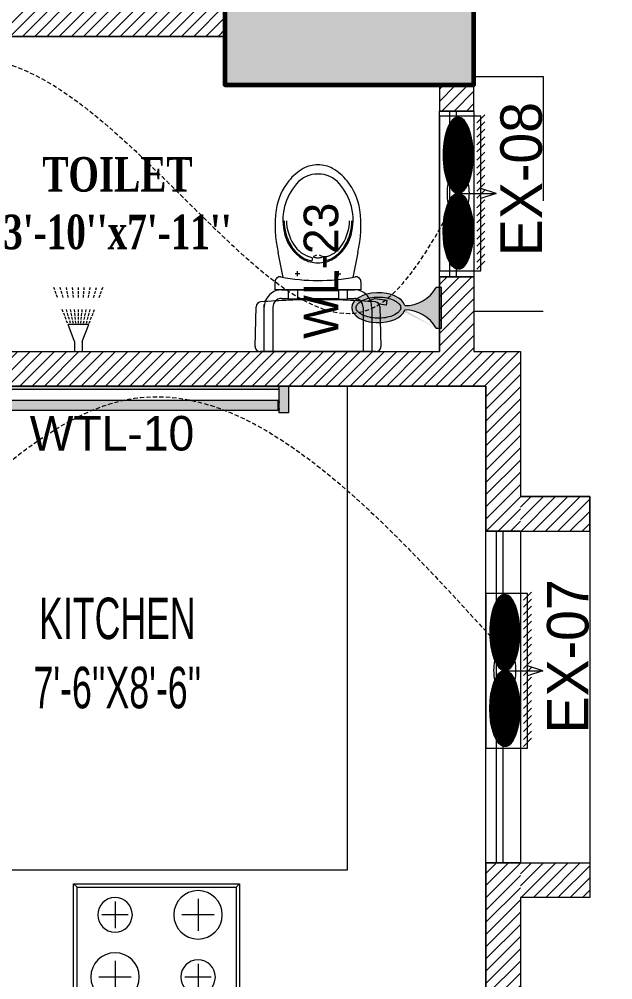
# Model space of a CAD drawing. Header units: inches. Extents: x 109699 to 44449955, y -10987 to 15824140.
# Drawn here: x 198020.9 to 198106.7, y -4023.9 to -3884.9 of the extents above; entities that cross this region are included whole.
import ezdxf

# ---------------------------------------------------------------- set-up
doc = ezdxf.new("R2010")
doc.units = ezdxf.units.IN
doc.header["$LTSCALE"] = 5
doc.header["$MEASUREMENT"] = 0
doc.linetypes.add('ACAD_ISO03W100', pattern=[30, 12, -18])
doc.linetypes.add('DASHED2', pattern=[0.375, 0.25, -0.125])
doc.layers.get('0').update_dxf_attribs({"color": 123})
for name, color, linetype, lineweight in [('@NORMAL', 7, 'Continuous', 5), ('cloumn', 253, 'Continuous', 60), ('dotted', 8, 'ACAD_ISO03W100', 5), ('E-Con-Point', 5, 'DASHED2', 13), ('E-EX-Exhaust-Fan', 190, 'Continuous', 13), ('E-WL-Wall-Light', 232, 'Continuous', 15), ('E-WTL-Wall-Tube-Light', 6, 'Continuous', 15), ('fixture', 255, 'Continuous', 0), ('glass', 140, 'Continuous', 18), ('ha', 252, 'Continuous', 5), ('WALL-1', 8, 'Continuous', 9)]:
    doc.layers.add(name, color=color, linetype=linetype, lineweight=lineweight)
doc.layers.add('FURNITUR', color=7, linetype='Continuous', lineweight=5, true_color=0xe8e8e8)
doc.layers.add('illustr-FURNITURE', color=34, linetype='Continuous')
doc.layers.add('T', color=8, linetype='Continuous')
doc.styles.get("Standard").update_dxf_attribs({"font": 'times.ttf'})
doc.styles.add('style2', font='ARIALN.TTF', dxfattribs={"width": 0.75, "height": 3})

# ---------------------------------------------------------------- blocks, each defined once
blk = doc.blocks.new('coloumn-01')
at = {"layer": 'ha'}
h = blk.add_hatch(dxfattribs=at)
h.set_pattern_fill('AR-CONC', color=256, scale=0.5)
h.set_pattern_definition([(49.99999999999999, (0, 0), (3.586300913003767, -0.3137606749129755), [0.375, -4.125]), (355, (0, 0), (-0.693756668065, 3.760960668500059), [0.3, -3.3]), (100.45144446, (0.298858405, -0.02614672), (2.89254423363556, 3.447199954843147), [0.3187009599999999, -3.505710559999999]), (46.18420000000001, (0, 1), (5.336206653357862, -0.8275964039653827), [0.5625, -6.1875]), (96.63563549, (0.444683725, 0.931033465), (4.673309728371142, 4.870593003872752), [0.47805171, -5.258568799999999]), (351.1841639899999, (0, 1), (4.673309725273866, 4.870593001349951), [0.45, -4.950000005]), (21, (0.5, 0.75), (2.984535260592308, -2.013094453326694), [0.375, -4.125]), (326.0000000000001, (0.5, 0.75), (1.216576659607909, 3.625750225234265), [0.3, -3.3]), (71.45144474, (0.74871127, 0.58224213), (4.201111883649856, 1.612655764031769), [0.31870095, -3.50571056]), (37.50000000000001, (0, 0), (0.06079927658645334, 1.664469269156557), [0, -3.26, 0, -3.35, 0, -3.3125]), (7.499999999999999, (0, 0), (1.315347687210743, 1.972058559411801), [0, -1.91, 0, -3.185, 0, -1.2625]), (327.5, (-1.115, 0), (2.669112180862045, -0.1127743586718988), [0, -1.25, 0, -3.9, 0, -5.175]), (317.5, (-1.615, 0), (2.915930846711931, 0.5005249116615886), [0, -1.625, 0, -2.59, 0, -3.675])])
h.paths.add_polyline_path([(32128.44739975178, -2546319.049243456), (32092.44739975178, -2546319.049243456), (32092.44739975178, -2546331.049243456), (32128.44739975178, -2546331.049243456)])
h.paths.add_polyline_path([(32128.44739975189, -2546617.132962178), (32098.44739975189, -2546617.132962178), (32098.44739975189, -2546629.132962178), (32128.44739975189, -2546629.132962178)])
h.paths.add_polyline_path([(31978.51966727065, -2546605.132962178), (31966.51966727065, -2546605.132962178), (31966.51966727065, -2546635.132962178), (31978.51966727065, -2546635.132962178)])
h.paths.add_polyline_path([(31821.20333333506, -2546605.132962178), (31809.20333333506, -2546605.132962178), (31809.20333333506, -2546635.132962178), (31821.20333333506, -2546635.132962178)])
h.paths.add_polyline_path([(31689.20328743063, -2546611.133238418), (31677.20328743063, -2546611.133238418), (31677.20328743063, -2546635.133238418), (31689.20328743063, -2546635.133238418)])
h.paths.add_polyline_path([(31417.20347832461, -2546611.132962178), (31405.20347832461, -2546611.132962178), (31405.20347832461, -2546635.132962178), (31417.20347832461, -2546635.132962178)])
h.paths.add_polyline_path([(31435.20347912709, -2546415.348983645), (31405.20347912709, -2546415.348983645), (31405.20347912709, -2546427.348983645), (31435.20347912709, -2546427.348983645)])
h.paths.add_polyline_path([(31633.74647668525, -2546415.348983645), (31603.74647668525, -2546415.348983645), (31603.74647668525, -2546427.348983645), (31633.74647668525, -2546427.348983645)])
h.paths.add_polyline_path([(31821.20245073218, -2546319.049243455), (31809.20245073218, -2546319.049243455), (31809.20245073218, -2546349.049243455), (31821.20245073218, -2546349.049243455)])
h.paths.add_polyline_path([(31996.51966727068, -2546319.049243455), (31966.51966727068, -2546319.049243455), (31966.51966727068, -2546331.049243455), (31996.51966727068, -2546331.049243455)])
h.paths.add_polyline_path([(31581.74648750067, -2546291.049243452), (31541.74648750067, -2546291.049243452), (31541.74648750067, -2546301.049243452), (31581.74648750067, -2546301.049243452)])
h.paths.add_polyline_path([(31485.74647668505, -2546261.049243452), (31475.74647668505, -2546261.049243452), (31475.74647668505, -2546301.049243452), (31485.74647668505, -2546301.049243452)])
h.paths.add_polyline_path([(31581.74648750064, -2546206.049278549), (31521.74648750064, -2546206.049278549), (31521.74648750064, -2546216.049243455), (31581.74648750064, -2546216.049243455)])
h.paths.add_polyline_path([(31435.20347595899, -2546206.049243455), (31405.20347595899, -2546206.049243455), (31405.20347595899, -2546218.049243455), (31435.20347595899, -2546218.049243455)])
h.paths.add_polyline_path([(31435.20347912709, -2546094.049243455), (31405.20347912709, -2546094.049243455), (31405.20347912709, -2546106.049243455), (31435.20347912709, -2546106.049243455)])
h.paths.add_polyline_path([(31583.74647668522, -2546094.049243455), (31547.74647668522, -2546094.049243455), (31547.74647668522, -2546106.049243455), (31583.74647668522, -2546106.049243455)])
h.paths.add_polyline_path([(31775.41359277777, -2546094.049243455), (31763.41359277777, -2546094.049243455), (31763.41359277777, -2546124.049243455), (31775.41359277777, -2546124.049243455)])
h.paths.add_polyline_path([(32059.80123907101, -2546094.049243455), (32047.80123907101, -2546094.049243455), (32047.80123907101, -2546124.049243455), (32059.80123907101, -2546124.049243455)])
h.paths.add_polyline_path([(32058.06771510976, -2545913.633020405), (32028.06771510976, -2545913.633020405), (32028.06771510976, -2545925.633020405), (32058.06771510976, -2545925.633020405)])
h.paths.add_polyline_path([(32048.06771510973, -2545722.712815279), (32036.06771510973, -2545722.712815279), (32036.06771510973, -2545746.712815279), (32048.06771510973, -2545746.712815279)])
h.paths.add_polyline_path([(31799.41359277774, -2545913.633020405), (31763.41359277774, -2545913.633020405), (31763.41359277774, -2545925.633020405), (31799.41359277774, -2545925.633020405)])
h.paths.add_polyline_path([(31591.53986684192, -2545945.049243456), (31561.31223659915, -2545945.049243456), (31561.31223659915, -2545957.049243456), (31591.53986684192, -2545957.049243456)])
h.paths.add_polyline_path([(31435.20347912709, -2545945.049243456), (31405.20347912709, -2545945.049243456), (31405.20347912709, -2545957.049243456), (31435.20347912709, -2545957.049243456)])
h.paths.add_polyline_path([(31429.2035252499, -2545715.383477275), (31405.2035252499, -2545715.383477275), (31405.2035252499, -2545727.383477275), (31429.2035252499, -2545727.383477275)])
h.paths.add_polyline_path([(31605.53986684192, -2545715.383237123), (31581.53986684192, -2545715.383237123), (31581.53986684192, -2545727.383237123), (31605.53986684192, -2545727.383237123)])
h.paths.add_polyline_path([(31775.41359277774, -2545711.610186095), (31763.41359277774, -2545711.610186095), (31763.41359277774, -2545735.610186095), (31775.41359277774, -2545735.610186095)])
at = {"layer": 'cloumn', "elevation": -16.98928691961915}
blk.add_lwpolyline([(32092.44739975178, -2546319.049243456), (32092.44739975178, -2546331.049243456), (32128.44739975178, -2546331.049243456), (32128.44739975178, -2546319.049243456)], close=True, dxfattribs=at)
blk = doc.blocks.new('bhgy')
at = {"layer": 'fixture'}
for p, q in [((143575.2772015615, 368.1126747355272), (143574.8957682036, 368.2586983371991)), ((143575.2772015615, 368.1126747355272), (143574.9022015615, 368.2562354637309)), ((143575.2772015615, 367.2064695406123), (143574.9022015615, 367.3118651087395)), ((143575.8127015615, 367.9076700157136), (143575.4377015615, 368.0512307438592)), ((143575.8127015615, 367.9076700157136), (143575.4377015615, 368.0512307438592)), ((143575.8127015615, 367.0559646693407), (143575.4377015615, 367.161360237468)), ((143576.3482015615, 367.7026652958418), (143575.9732015615, 367.8462260240456)), ((143576.3482015615, 367.7026652958418), (143575.9732015615, 367.8462260240456)), ((143576.3482015615, 366.9054597980401), (143575.9732015615, 367.0108553661673)), ((143578.4902015615, 366.8826464164711), (143578.1152015615, 367.0262071446457)), ((143578.4902015615, 366.8826464164711), (143578.1152015615, 367.0262071446457)), ((143575.2772015615, 366.3458920605888), (143574.9022015615, 366.4150440963974)), ((143575.2772015615, 365.513992717734), (143574.9022015615, 365.5481090113869)), ((143575.8127015615, 366.2471429534605), (143575.4377015615, 366.3162949892401)), ((143576.3482015615, 366.1483938463032), (143575.9732015615, 366.2175458821118)), ((143578.4902015615, 366.3034403129247), (143578.1152015615, 366.408835881052)), ((143578.4902015615, 365.7533974177902), (143578.1152015615, 365.8225494535989)), ((143579.0257015615, 366.6776416966284), (143578.6507015615, 366.821202424803)), ((143579.0257015615, 366.6776416966284), (143578.6507015615, 366.821202424803)), ((143579.0257015615, 366.1529354416241), (143578.6507015615, 366.2583310097514)), ((143579.0257015615, 365.654648310662), (143578.6507015615, 365.7238003464706)), ((143579.5612015615, 366.4726369767857), (143579.1862015615, 366.6161977049603)), ((143579.5612015615, 366.4726369767857), (143579.1862015615, 366.6161977049603)), ((143579.5612015615, 366.0024305703816), (143579.1862015615, 366.1078261385089)), ((143579.5612015615, 365.5558992035337), (143579.1862015615, 365.6250512393424)), ((143580.0967015615, 366.2676322569139), (143579.7217015615, 366.4111929851176)), ((143580.0967015615, 366.2676322569139), (143579.7217015615, 366.4111929851176)), ((143580.0967015615, 365.851925699081), (143579.7217015615, 365.9573212672083)), ((143580.0967015615, 365.4571500964055), (143579.7217015615, 365.5263021322141)), ((143582.7198980097, 365.2664250417263), (143580.2842015615, 366.2039250417263)), ((143580.2842015615, 366.2039250417263), (143580.2842015615, 363.2039250417263)), ((143582.7119899517, 365.2664250417263), (143580.2842015615, 366.1958518928266)), ((143582.7119899517, 365.2664250417263), (143580.2842015615, 366.1958518928266)), ((143575.2772015615, 364.6958867461478), (143574.9022015615, 364.6955482104211)), ((143575.8127015615, 365.4652746504696), (143575.4377015615, 365.4993909440934)), ((143575.8127015615, 364.6963701751781), (143575.4377015615, 364.6960316394513)), ((143576.3482015615, 365.416556583147), (143575.9732015615, 365.4506728767708)), ((143576.3482015615, 364.6968536041793), (143575.9732015615, 364.6965150684525)), ((143578.4902015615, 365.2216843139729), (143578.1152015615, 365.2558006075967)), ((143578.4902015615, 364.6987873203004), (143578.1152015615, 364.6984487845737)), ((143578.4902015615, 364.1758035685168), (143578.1152015615, 364.1410044867487)), ((143579.0257015615, 365.1729662466794), (143578.6507015615, 365.2070825403032)), ((143579.0257015615, 364.6992707493016), (143578.6507015615, 364.6989322135748)), ((143579.0257015615, 364.2254966572916), (143578.6507015615, 364.1906975755235)), ((143579.5612015615, 365.1242481793859), (143579.1862015615, 365.1583644730097)), ((143579.5612015615, 364.6997541783319), (143579.1862015615, 364.6994156426051)), ((143579.5612015615, 364.2751897460373), (143579.1862015615, 364.2403906642692)), ((143580.0967015615, 365.0755301120923), (143579.7217015615, 365.1096464057161)), ((143580.0967015615, 364.7002376073331), (143579.7217015615, 364.6998990716063)), ((143580.0967015615, 364.3248828348121), (143579.7217015615, 364.290083753044)), ((143582.7198980097, 364.1414250417263), (143580.2842015615, 363.2039250417263)), ((143582.7119899517, 365.2664250417263), (143584.1813158786, 365.2664250417263)), ((143582.7198980097, 364.1414250417263), (143584.1813158786, 364.1414250417263)), ((143575.2772015615, 363.8776450359553), (143574.9022015615, 363.8428459541872)), ((143575.2772015615, 363.0453291913261), (143574.9022015615, 362.9754768262617)), ((143575.8127015615, 363.9273381247301), (143575.4377015615, 363.892539042962)), ((143575.8127015615, 363.1450783686421), (143575.4377015615, 363.0752260035777)), ((143576.3482015615, 363.9770312135049), (143575.9732015615, 363.9422321317077)), ((143576.3482015615, 363.2448275459872), (143575.9732015615, 363.1749751808936)), ((143578.4902015615, 363.643824255251), (143578.1152015615, 363.5739718901866)), ((143578.4902015615, 363.0933170135656), (143578.1152015615, 362.9871905193838)), ((143579.0257015615, 363.743573432567), (143578.6507015615, 363.6737210675026)), ((143579.0257015615, 363.2448656472668), (143578.6507015615, 363.138739153085)), ((143579.5612015615, 363.843322609883), (143579.1862015615, 363.7734702448186)), ((143579.5612015615, 363.3964142809971), (143579.1862015615, 363.2902877868153)), ((143579.5612015615, 362.9256422119913), (143579.1862015615, 362.7813046446943)), ((143580.0967015615, 363.943071787199), (143579.7217015615, 363.8732194221345)), ((143580.0967015615, 363.5479629147273), (143579.7217015615, 363.4418364205164)), ((143580.0967015615, 363.1317562580632), (143579.7217015615, 362.9874186907662)), ((143575.2772015615, 362.1840252112713), (143574.9022015615, 362.0778987170604)), ((143575.8127015615, 362.3355738449725), (143575.4377015615, 362.2294473507616)), ((143575.8127015615, 361.4828438892844), (143575.4377015615, 361.3385063219873)), ((143576.3482015615, 362.4871224787028), (143575.9732015615, 362.3809959844918)), ((143576.3482015615, 361.6889579353854), (143575.9732015615, 361.5446203680883)), ((143578.4902015615, 362.5134141197602), (143578.1152015615, 362.3690765524632)), ((143579.0257015615, 362.7195281658612), (143578.6507015615, 362.5751905985642)), ((143575.2772015615, 361.2767298431543), (143574.9022015615, 361.1323922758572))]:
    blk.add_line(p, q, dxfattribs=at)
blk = doc.blocks.new('A$C3CDA63C6')
at = {"layer": 'fixture'}
for p, q in [((-1.009373227134347e-05, 18.00000247807452), (0.4999899062677287, 17.50000247807452)), ((-1.009373227134347e-05, 18.00000247807452), (-1.009373227134347e-05, 2.478074520695372e-06)), ((23.99998990626773, 18.00000247807452), (-1.009373227134347e-05, 18.00000247807452)), ((0.4999899062677287, 17.50000247807452), (0.4999899062677287, 0.5000024780745207)), ((23.49998990626773, 17.50000247807452), (0.4999899062677287, 17.50000247807452)), ((23.49998990626773, 17.50000247807452), (23.99998990626773, 18.00000247807452)), ((23.49998990626773, 0.5000024780745207), (23.49998990626773, 17.50000247807452)), ((23.99998990626773, 2.478074520695372e-06), (23.99998990626773, 18.00000247807452)), ((5.999989906267729, 15.82196763532897), (5.999989906267729, 11.17803732082007)), ((17.99998990626773, 15.41201758252623), (17.99998990626773, 11.58798737362281)), ((3.678024749013275, 13.50000247807452), (8.321955063522182, 13.50000247807452)), ((16.08797480181602, 13.50000247807452), (19.91200501071944, 13.50000247807452)), ((5.999989906267729, 6.412017582526232), (5.999989906267729, 2.587987373622809)), ((17.99998990626773, 6.821967635328974), (17.99998990626773, 2.178037320820067)), ((4.087974801816017, 4.500002478074521), (7.91200501071944, 4.500002478074521)), ((15.67802474901328, 4.500002478074521), (20.32195506352218, 4.500002478074521)), ((0.4999899062677287, 0.5000024780745207), (-1.009373227134347e-05, 2.478074520695372e-06)), ((-1.009373227134347e-05, 2.478074520695372e-06), (23.99998990626773, 2.478074520695372e-06)), ((0.4999899062677287, 0.5000024780745207), (23.49998990626773, 0.5000024780745207)), ((23.49998990626773, 0.5000024780745207), (23.99998990626773, 2.478074520695372e-06))]:
    blk.add_line(p, q, dxfattribs=at)
for centre, radius in [((5.999989906267729, 13.50000247807452), 3.5), ((17.99998990626773, 13.50000247807452), 2.5), ((5.999989906267729, 4.500002478074521), 2.5), ((17.99998990626773, 4.500002478074521), 3.5)]:
    blk.add_circle(centre, radius, dxfattribs=at)
blk = doc.blocks.new('nhjkkl')
at = {"layer": 'fixture'}
for p, q in [((143550.2312347457, 413.9730671772784), (143568.8430790594, 413.9730671772793)), ((143550.9065610597, 406.8304476761043), (143550.9065610476, 413.9730520486739)), ((143552.2954045853, 406.8304476553101), (143552.295404572, 413.9730369089164)), ((143566.7790000358, 406.8304174008415), (143566.7790000629, 413.9730217734107)), ((143568.1677981537, 413.9730520292499), (143568.1677527493, 408.0151220831901)), ((143549.5901182657, 406.7664480220853), (143549.4378542114, 413.1605533693012)), ((143569.6365050042, 413.160553386321), (143569.4842561156, 406.7664480432288)), ((143568.1677527493, 408.0151220831901), (143568.1677981597, 406.4336438885)), ((143548.4963421248, 405.7263631810149), (143548.607251598, 406.5122054251713)), ((143548.607251598, 406.5122054251713), (143549.7157409937, 406.3564144534005)), ((143568.1677981597, 406.4336438885), (143568.1677981659, 406.8304930909451)), ((143550.3819850576, 405.4614186200849), (143548.4963421248, 405.7263631810149)), ((143551.5813878428, 405.9018777620411), (143550.3819850576, 405.4614186200849)), ((143554.79288887, 405.4416192904139), (143553.6842026946, 405.441619307019)), ((143556.26127781, 405.5678778112876), (143554.7929191489, 405.5678777931987)), ((143554.7929191489, 405.5678777931987), (143554.7929191657, 404.0528211996536)), ((143562.8130511395, 405.4416192901674), (143556.2612324133, 405.4415738736677)), ((143556.261277828, 404.0528211778994), (143556.26127781, 405.5678778112876)), ((143562.8130813948, 404.0528211994076), (143562.8130814172, 405.5678777923752)), ((143562.8130814172, 405.5678777923752), (143564.2813946441, 405.5678778099075)), ((143565.3901262533, 405.4416192910601), (143564.2813644056, 405.4416193076988)), ((143564.2813946441, 405.5678778099075), (143564.2813946615, 404.0528211776734)), ((143552.6374877589, 404.0528211924245), (143566.4367957518, 404.0528211854942)), ((143552.6374877788, 402.7586299086117), (143552.6374877589, 404.0528211924245)), ((143565.3901262723, 404.052821200891), (143553.6842329504, 404.0527757819953)), ((143554.7929191657, 404.0528211996536), (143556.261277828, 404.0528211778994)), ((143564.2813946615, 404.0528211776734), (143562.8130813948, 404.0528211994076)), ((143566.4367957518, 404.0528211854942), (143566.4367957728, 402.7586601782943)), ((143553.1271576377, 398.0362349681834), (143553.9518113588, 402.0500473916766)), ((143556.2436128532, 401.8703246815119), (143556.2436128408, 401.076701986922)), ((143562.8306252776, 401.870324702267), (143562.8306253056, 401.0767019672573)), ((143565.1223207889, 402.0500776611082), (143565.9471258924, 398.0362349753721)), ((143556.6404317734, 401.4735209071393), (143555.8468090396, 401.4735208790955)), ((143562.4338063848, 401.4735208998579), (143563.2274290794, 401.4735208880586)), ((143559.3387398673, 398.4577576346321), (143558.9106931205, 398.6640308240756)), ((143560.1635449936, 398.6640308047001), (143559.7355133987, 398.4577576290383))]:
    blk.add_line(p, q, dxfattribs=at)
for centre, radius, start, end in [((143550.2312440123, 413.179452317064), 0.7936148602690781, 90.00066901502818, 181.3645564982883), ((143568.8430925063, 413.179430154478), 0.7936370229151675, 358.63708330143, 90.00097078565905), ((143550.3835517447, 406.7852967886536), 0.7936573326114393, 181.3608597506466, 265.4936567333053), ((143553.6835439005, 406.8302100781168), 2.776982850894335, 179.9950977868233, 198.7247616892986), ((143553.6840397306, 406.830291598628), 1.388635154058973, 179.9935610234081, 226.0579730208608), ((143565.3903243654, 406.8303071959601), 1.388675674785373, 313.9401349780949, 0.004546975725653977), ((143565.3906436726, 406.8305070680519), 2.777154493287228, 341.2709583579591, 359.9997116367785), ((143568.6908150557, 406.7853051890736), 0.7936651105025501, 274.5057515234096, 358.6385485059807), ((143559.3313820936, 520.4146619905953), 114.7747799088793, 265.4974651529274, 270.1027383364831), ((143553.6641671368, 406.8219761162256), 2.755988833818937, 198.6919603846717, 203.1962037287053), ((143553.6842451597, 406.830626965949), 2.777851183980603, 203.1970942653883, 269.9997481717924), ((143553.6842363313, 406.8306462703642), 1.389026963752532, 226.0622858634653, 269.9986125244432), ((143559.7429846886, 520.4144736201536), 114.7745915251009, 269.8972652920607, 274.5025384751385), ((143565.3900826332, 406.8305070130612), 2.777685812513137, 270.0009001508976, 341.2746753299377), ((143565.3900696894, 406.8304403121767), 1.388821022269026, 270.0023335401336, 318.9044295561592), ((143553.4310986414, 402.7586261222484), 0.7936108626023987, 179.9997266385257, 281.154795170795), ((143559.5371957675, 371.7938538244518), 30.76746556976699, 78.84496378673161, 101.1553274581742), ((143565.6431621761, 402.758675070728), 0.7936335968594284, 258.8438563195717, 359.9989248519769), ((143560.6030199971, 393.4904633605145), 6.619506932955108, 122.1868749793399, 164.6422486899968), ((143559.691574243, 394.4271028772321), 5.141188323198548, 104.2497094621876, 150.61330759848), ((143559.4569603147, 394.4903639536053), 4.443393787718942, 101.8529499143643, 150.0038868718224), ((143559.5371492295, 394.6434052969737), 5.084142630955329, 90.00008428513468, 118.9405262423073), ((143558.3670353377, 399.1001076362847), 0.3155730422259372, 304.1716716939285, 79.21640439466078), ((143558.9034807952, 398.7448373456175), 0.08112774840026897, 120.2938259573558, 275.1003766384382), ((143559.5371535633, 395.9875161606467), 2.906734715241127, 90.00023231647822, 103.4195897572691), ((143559.5371191747, 394.6434638445119), 5.0840840834616, 61.05930362467164, 89.999745580456), ((143559.5371073564, 395.9877092781937), 2.906541597874001, 76.57996402864104, 89.99932147006473), ((143560.1707573169, 398.7448373461996), 0.08112776809779704, 264.8996260535975, 59.706176732827), ((143560.7072330775, 399.1001138847403), 0.3155697011984737, 100.7865058950931, 235.831238595057), ((143559.6173005208, 394.4904147853488), 4.443348715976101, 29.99569182148486, 78.14662877954265), ((143559.3826715294, 394.427120612819), 5.141172952833982, 29.38656240975397, 75.7501605465209), ((143558.4712257037, 393.4904828698247), 6.619494466593977, 15.35760583437553, 57.81297954471867), ((143572.2223725796, 393.6842009728691), 19.58487767572048, 167.1608948101009, 187.3028875654185), ((143561.8666311087, 392.9471293959111), 7.765781522712604, 148.9734116776313, 180.0370825543271), ((143557.2076145146, 392.9471021420416), 7.765789141801811, 359.9631185417419, 31.02678941811098), ((143546.851903473, 393.6842435729975), 19.58487550162758, 352.6969860827403, 12.83897883790706), ((143561.9397062611, 392.7187179168407), 7.485059714963107, 147.7595450529205, 178.2898013246998), ((143557.1345394465, 392.7186902103006), 7.485068091722362, 1.71040899528419, 32.24066526655368), ((143563.4260475728, 392.801147338552), 9.524650229934462, 165.1413266773221, 192.8659346269845), ((143555.6481905647, 392.8011472918486), 9.524650235689958, 347.1340656589409, 14.85867360866212), ((143563.0484980828, 392.9327481596404), 10.39841761455111, 189.6220183945854, 217.9117471889267), ((143563.9317907136, 393.5092300994431), 10.19175081845734, 196.1153299050868, 219.5232582581568), ((143555.1424550462, 393.5091935918356), 10.19173337833671, 320.4769270377624, 343.8848553902324), ((143556.0257778566, 392.9327181524561), 10.39840516526215, 322.0884090897869, 350.378137884462), ((143561.7342255453, 392.2455549454055), 8.94320625309545, 219.6122136137997, 239.3816435217801), ((143559.5040281406, 389.9617490593175), 4.519470302409078, 220.5550458037677, 270.4192277752593), ((143559.5701948642, 389.961814163333), 4.519535626071895, 269.580394858351, 319.4445768290443), ((143557.3400579794, 392.2455549029521), 8.94320622922971, 300.6183568637677, 320.3877867722666), ((143559.4418071491, 388.7049738406661), 4.731726761745959, 241.4348748081609, 271.1544712317944), ((143559.6324764107, 388.7049738002104), 4.731726720728004, 268.8455291001113, 298.565125525756)]:
    blk.add_arc(centre, radius, start, end, dxfattribs=at)
blk = doc.blocks.new('E-W-LIGHT')
at = {"linetype": 'ByBlock', "ltscale": 0.5}
h = blk.add_hatch(color=256, dxfattribs=at)
h.dxf.hatch_style = 1
h.set_gradient(color1=(255, 255, 255), color2=(255, 255, 0), name='CYLINDER')
edge = h.paths.add_edge_path()
edge.add_spline(control_points=[(-96.71110423948552, 1.235367220396483), (-96.8976251288622, 1.235367220396483), (-97.08530367817384, 1.204590695443009), (-97.49532330615068, 1.060408411101338), (-97.71769888777162, 0.9452617532663472), (-98.18859363857634, 0.6007580769133996), (-98.4360601757027, 0.3712016227401077), (-98.9274233233457, -0.2076466389563343), (-99.17095937526851, -0.5565722783421756), (-99.79256403547286, -1.649000525487912), (-100.1403411294208, -2.496475964584042), (-100.6655547252501, -4.389078901701514), (-100.8435119435345, -5.433326140728264), (-100.996858843053, -7.577941591604359), (-100.9723680002039, -8.677864733885961), (-100.7253955626443, -10.7881619923927), (-100.5027117058065, -11.79805679996582), (-99.90205506231798, -13.59089832466863), (-99.52349327352754, -14.37265162368595), (-98.79708591162027, -15.46144462183512), (-98.46289770719719, -15.83531695936959), (-97.82402795464219, -16.37320808014224), (-97.52292902289115, -16.53708124557815), (-97.0332651008719, -16.69867335386745), (-96.83300356165012, -16.72444707740215), (-96.42760539585558, -16.70413243760904), (-96.21918910161975, -16.65733367471884), (-95.75858057275782, -16.45705756399432), (-95.50712660475898, -16.30138572900886), (-94.98330090317799, -15.85001415615693), (-94.71221849052682, -15.55449414506236), (-94.18744122004225, -14.82684639582039), (-93.93399672563008, -14.39521060388152), (-93.32240182252819, -13.09860869282319), (-93.0057716383552, -12.13470487732181), (-92.57508722519842, -10.03980369670334), (-92.46055768618565, -8.90959698224412), (-92.45565766659526, -6.646794607945969), (-92.56528275998282, -5.514732191470296), (-92.98715107886524, -3.412587944823316), (-93.29985699109132, -2.443281268231641), (-93.99092435031811, -0.9549615958549695), (-94.34810290115182, -0.3877643056552464), (-95.07582621573985, 0.4836147841888085), (-95.44374809115733, 0.7854262440646148), (-96.01798165069457, 1.105607693885873), (-96.24029005175481, 1.180327462172805), (-96.53763867025813, 1.228459302029147), (-96.62438560181026, 1.235367220396483), (-96.71110423948552, 1.235367220396483)], knot_values=[0, 0, 0, 0, 0.194197829587449, 0.194197829587449, 0.388395659174898, 0.388395659174898, 0.582593488762347, 0.582593488762347, 0.776791318349796, 0.776791318349796, 1.110216687407361, 1.110216687407361, 1.443642056464925, 1.443642056464925, 1.77706742552249, 1.77706742552249, 2.110492794580054, 2.110492794580054, 2.443918163637619, 2.443918163637619, 2.701496175378678, 2.701496175378678, 2.959074187119738, 2.959074187119738, 3.169612053741, 3.169612053741, 3.380149920362263, 3.380149920362263, 3.590687786983526, 3.590687786983526, 3.801225653604789, 3.801225653604789, 4.011763520226051, 4.011763520226051, 4.360140390670959, 4.360140390670959, 4.708517261115867, 4.708517261115867, 5.056894131560775, 5.056894131560775, 5.405271002005684, 5.405271002005684, 5.69307956715584, 5.69307956715584, 5.980888132305996, 5.980888132305996, 6.192897451070847, 6.192897451070847, 6.283185307179586, 6.283185307179586, 6.283185307179586, 6.283185307179586], degree=3, periodic=0)
at = {"layer": 'E-WL-Wall-Light', "linetype": 'ByBlock', "ltscale": 0.5}
h = blk.add_hatch(color=256, dxfattribs=at)
h.dxf.hatch_style = 1
edge = h.paths.add_edge_path()
edge.add_ellipse((-96.71110423948552, -7.740473765769313), major_axis=(0, 10.71660606041263), ratio=0.559300439547623, start_angle=187.7376784571124, end_angle=531.0374031504149)
edge.add_arc((-112.001170541625, -18.46997501720373), 14.35701343791298, -60.53601194170483, 0.5736542653427819, ccw=False)
edge.add_line((-104.9392941575301, -30.97012448799713), (-104.939294157532, -33.06572841662167))
edge.add_line((-104.939294157532, -33.06572841662167), (-88.60969415754215, -33.06572841666017))
edge.add_line((-88.60969415754215, -33.06572841666017), (-88.60969415754002, -30.97012448799946))
edge.add_arc((-81.54781777344922, -18.46997501720374), 14.35701343791298, 179.559619270027, 240.5360119417236, ccw=False)
edge = h.paths.add_edge_path(flags=16)
edge.add_spline(control_points=[(-96.71110423948552, 1.235367220396483), (-96.8976251288622, 1.235367220396483), (-97.08530367817384, 1.204590695443009), (-97.49532330615068, 1.060408411101338), (-97.71769888777162, 0.9452617532663472), (-98.18859363857634, 0.6007580769133996), (-98.4360601757027, 0.3712016227401077), (-98.9274233233457, -0.2076466389563343), (-99.17095937526851, -0.5565722783421756), (-99.79256403547286, -1.649000525487912), (-100.1403411294208, -2.496475964584042), (-100.6655547252501, -4.389078901701514), (-100.8435119435345, -5.433326140728264), (-100.996858843053, -7.577941591604359), (-100.9723680002039, -8.677864733885961), (-100.7253955626443, -10.7881619923927), (-100.5027117058065, -11.79805679996582), (-99.90205506231798, -13.59089832466863), (-99.52349327352754, -14.37265162368595), (-98.79708591162027, -15.46144462183512), (-98.46289770719719, -15.83531695936959), (-97.82402795464219, -16.37320808014224), (-97.52292902289115, -16.53708124557815), (-97.0332651008719, -16.69867335386745), (-96.83300356165012, -16.72444707740215), (-96.42760539585558, -16.70413243760904), (-96.21918910161975, -16.65733367471884), (-95.75858057275782, -16.45705756399432), (-95.50712660475898, -16.30138572900886), (-94.98330090317799, -15.85001415615693), (-94.71221849052682, -15.55449414506236), (-94.18744122004225, -14.82684639582039), (-93.93399672563008, -14.39521060388152), (-93.32240182252819, -13.09860869282319), (-93.0057716383552, -12.13470487732181), (-92.57508722519842, -10.03980369670334), (-92.46055768618565, -8.90959698224412), (-92.45565766659526, -6.646794607945969), (-92.56528275998282, -5.514732191470296), (-92.98715107886524, -3.412587944823316), (-93.29985699109132, -2.443281268231641), (-93.99092435031811, -0.9549615958549695), (-94.34810290115182, -0.3877643056552464), (-95.07582621573985, 0.4836147841888085), (-95.44374809115733, 0.7854262440646148), (-96.01798165069457, 1.105607693885873), (-96.24029005175481, 1.180327462172805), (-96.53763867025813, 1.228459302029147), (-96.62438560181026, 1.235367220396483), (-96.71110423948552, 1.235367220396483)], knot_values=[0, 0, 0, 0, 0.194197829587449, 0.194197829587449, 0.388395659174898, 0.388395659174898, 0.582593488762347, 0.582593488762347, 0.776791318349796, 0.776791318349796, 1.110216687407361, 1.110216687407361, 1.443642056464925, 1.443642056464925, 1.77706742552249, 1.77706742552249, 2.110492794580054, 2.110492794580054, 2.443918163637619, 2.443918163637619, 2.701496175378678, 2.701496175378678, 2.959074187119738, 2.959074187119738, 3.169612053741, 3.169612053741, 3.380149920362263, 3.380149920362263, 3.590687786983526, 3.590687786983526, 3.801225653604789, 3.801225653604789, 4.011763520226051, 4.011763520226051, 4.360140390670959, 4.360140390670959, 4.708517261115867, 4.708517261115867, 5.056894131560775, 5.056894131560775, 5.405271002005684, 5.405271002005684, 5.69307956715584, 5.69307956715584, 5.980888132305996, 5.980888132305996, 6.192897451070847, 6.192897451070847, 6.283185307179586, 6.283185307179586, 6.283185307179586, 6.283185307179586], degree=3, periodic=0)
for p, q in [((-104.9392941575301, -30.97012448799713), (-104.939294157532, -33.06572841662167)), ((-104.939294157532, -33.06572841662167), (-88.60969415754215, -33.06572841666017)), ((-88.60969415754215, -33.06572841666017), (-88.60969415754002, -30.97012448803655))]:
    blk.add_line(p, q)
at = {"linetype": 'ByBlock', "ltscale": 0.5}
for centre, start, end in [((-112.001170541625, -18.46997501720374), 299.4639880582952, 0.5736542653427851), ((-81.54781777344922, -18.46997501720374), 179.4263457346572, 240.5360119417045)]:
    blk.add_arc(centre, 14.35701343791298, start, end, dxfattribs=at)
blk.add_ellipse((-96.71110423948552, -7.740473765769313), major_axis=(0, 10.71660606041263), ratio=0.559300439547623, start_param=3.276640619127039, end_param=9.268351136215248, dxfattribs=at)
blk.add_open_spline([(-96.71110423948552, 1.235367220396483), (-96.8976251288622, 1.235367220396483), (-97.08530367817384, 1.204590695443009), (-97.49532330615068, 1.060408411101338), (-97.71769888777162, 0.9452617532663472), (-98.18859363857634, 0.6007580769133996), (-98.4360601757027, 0.3712016227401077), (-98.9274233233457, -0.2076466389563343), (-99.17095937526851, -0.5565722783421756), (-99.79256403547286, -1.649000525487912), (-100.1403411294208, -2.496475964584042), (-100.6655547252501, -4.389078901701514), (-100.8435119435345, -5.433326140728264), (-100.996858843053, -7.577941591604359), (-100.9723680002039, -8.677864733885961), (-100.7253955626443, -10.7881619923927), (-100.5027117058065, -11.79805679996582), (-99.90205506231798, -13.59089832466863), (-99.52349327352754, -14.37265162368595), (-98.79708591162027, -15.46144462183512), (-98.46289770719719, -15.83531695936959), (-97.82402795464219, -16.37320808014224), (-97.52292902289115, -16.53708124557815), (-97.0332651008719, -16.69867335386745), (-96.83300356165012, -16.72444707740215), (-96.42760539585558, -16.70413243760904), (-96.21918910161975, -16.65733367471884), (-95.75858057275782, -16.45705756399432), (-95.50712660475898, -16.30138572900886), (-94.98330090317799, -15.85001415615693), (-94.71221849052682, -15.55449414506236), (-94.18744122004225, -14.82684639582039), (-93.93399672563008, -14.39521060388152), (-93.32240182252819, -13.09860869282319), (-93.0057716383552, -12.13470487732181), (-92.57508722519842, -10.03980369670334), (-92.46055768618565, -8.90959698224412), (-92.45565766659526, -6.646794607945969), (-92.56528275998282, -5.514732191470296), (-92.98715107886524, -3.412587944823316), (-93.29985699109132, -2.443281268231641), (-93.99092435031811, -0.9549615958549695), (-94.34810290115182, -0.3877643056552464), (-95.07582621573985, 0.4836147841888085), (-95.44374809115733, 0.7854262440646148), (-96.01798165069457, 1.105607693885873), (-96.24029005175481, 1.180327462172805), (-96.53763867025813, 1.228459302029147), (-96.62438560181026, 1.235367220396483), (-96.71110423948552, 1.235367220396483)], degree=3, knots=[0, 0, 0, 0, 0.194197829587449, 0.194197829587449, 0.388395659174898, 0.388395659174898, 0.582593488762347, 0.582593488762347, 0.776791318349796, 0.776791318349796, 1.110216687407361, 1.110216687407361, 1.443642056464925, 1.443642056464925, 1.77706742552249, 1.77706742552249, 2.110492794580054, 2.110492794580054, 2.443918163637619, 2.443918163637619, 2.701496175378678, 2.701496175378678, 2.959074187119738, 2.959074187119738, 3.169612053741, 3.169612053741, 3.380149920362263, 3.380149920362263, 3.590687786983526, 3.590687786983526, 3.801225653604789, 3.801225653604789, 4.011763520226051, 4.011763520226051, 4.360140390670959, 4.360140390670959, 4.708517261115867, 4.708517261115867, 5.056894131560775, 5.056894131560775, 5.405271002005684, 5.405271002005684, 5.69307956715584, 5.69307956715584, 5.980888132305996, 5.980888132305996, 6.192897451070847, 6.192897451070847, 6.283185307179586, 6.283185307179586, 6.283185307179586, 6.283185307179586], dxfattribs=at)
blk = doc.blocks.new('A$C63C712C3')
at = {"linetype": 'ByBlock', "ltscale": 0.5}
h = blk.add_hatch(color=256, dxfattribs=at)
h.dxf.hatch_style = 1
h.paths.add_polyline_path([(35.45815903441689, 102.6004051111813), (7.051254215184599e-05, 102.6004051111813), (7.051254215184599e-05, -1.4210854715202e-14), (35.45815903441689, 0)])
h.paths.add_polyline_path([(1235.458159034402, 102.6004051111813), (35.45815903441689, 102.6004051111813), (35.45815903441689, 90.19858873463818), (1235.458159034402, 90.19858873463818)])
h.paths.add_polyline_path([(1270.916247556277, 102.6004051111813), (1235.458159034402, 102.6004051111813), (1235.458159034402, -1.4210854715202e-14), (1270.916247556277, 0)])
h = blk.add_hatch(color=256, dxfattribs=at)
h.dxf.hatch_style = 1
h.set_gradient(color1=(255, 255, 0), rotation=269, name='CYLINDER')
h.paths.add_polyline_path([(1230.609335631336, 47.55507706388016), (39.80634735536296, 47.55507706388016), (39.80634735536296, 10.14120857274975), (1230.609335631336, 10.14120857274975)])
at = {"ltscale": 2}
for p, q in [((39.80314903250837, 42.02165198561852), (33.8373914979602, 42.02165198561852)), ((1230.612533954176, 42.02165198561852), (1236.578291488724, 42.02165198561852)), ((39.80314903250837, 15.93327464433969), (33.8373914979602, 15.93327464433969)), ((1230.612533954176, 15.93327464433969), (1236.578291488724, 15.93327464433969))]:
    blk.add_line(p, q, dxfattribs=at)
for points in [[(35.45815903441689, 102.6004051111813), (7.051254215184599e-05, 102.6004051111813), (7.051254215184599e-05, 0), (35.45815903441689, 0)], [(35.45815903441689, 102.6004051111813), (1235.458159034402, 102.6004051111813), (1235.458159034402, 90.19858873463818), (35.45815903441689, 90.19858873463818)], [(1235.458159034402, 102.6004051111813), (1270.916247556277, 102.6004051111813), (1270.916247556277, 0), (1235.458159034402, 0)], [(39.80634735536296, 47.55507706388016), (1230.609335631336, 47.55507706388016), (1230.609335631336, 10.14120857274975), (39.80634735536296, 10.14120857274975)]]:
    blk.add_lwpolyline(points, close=True, dxfattribs=at)
blk = doc.blocks.new('A$C1C755710')
at = {"linetype": 'ByBlock', "ltscale": 0.5}
h = blk.add_hatch(dxfattribs=at)
h.set_pattern_fill('ANSI31', color=256)
h.set_pattern_definition([(45, (0, 0), (-0.08838834764831843, 0.08838834764831845), [])])
edge = h.paths.add_edge_path()
edge.add_ellipse((199.1649073579174, 94.51384083836456), major_axis=(191.0280833619181, 3.971377967073551e-11), ratio=0.3951307893636453, start_angle=-2.146606530950382e-05, end_angle=6.29936271653392)
edge.add_ellipse((199.1649073579174, 94.51384083836456), major_axis=(191.0280833619181, 3.971377967073551e-11), ratio=0.3951307893636453, start_angle=6.29936271653392, end_angle=41.72868663856591)
edge.add_ellipse((199.1649073579174, 94.51384083836456), major_axis=(191.0280833619181, 3.971377967073551e-11), ratio=0.3951307893636453, start_angle=41.72868663856591, end_angle=359.9999785339347)
edge = h.paths.add_edge_path()
edge.add_ellipse((581.2210740817536, 94.51384083836456), major_axis=(-191.0280833619181, 3.971377967073551e-11), ratio=0.3951307893636453, start_angle=2.146606529957221e-05, end_angle=318.2713133614341)
edge.add_ellipse((581.2210740817536, 94.51384083836456), major_axis=(-191.0280833619181, 3.971377967073551e-11), ratio=0.3951307893636453, start_angle=318.2713133614341, end_angle=360.0000214660653)
at = {"ltscale": 2}
for p, q in [((389.0395967610093, 285.5447172545246), (364.2144678700133, 207.9370213896327)), ((389.0395967610093, 102.7958703805634), (389.0395967610093, 285.5447172545246)), ((389.0395967610093, 285.5447172545246), (413.8647256520053, 207.9370213896327)), ((9.237156729897833, 188.2013995007728), (49.73115919703559, 228.6954019679106)), ((44.42906965014117, 188.2013995007728), (84.92307211727893, 228.6954019679106)), ((83.87120178474288, 188.2013995007728), (124.3652042518806, 228.6954019679106)), ((124.5506794197281, 188.2013995007728), (165.0446818868659, 228.6954019679106)), ((159.7425923399715, 188.2013995007728), (200.2365948071092, 228.6954019679106)), ((199.1847244745732, 188.2013995007728), (239.6787269417109, 228.6954019679106)), ((241.5598876592558, 188.2013995007728), (282.0538901263935, 228.6954019679106)), ((276.7518005794991, 188.2013995007728), (317.2458030466369, 228.6954019679106)), ((316.1939327141008, 188.2013995007728), (356.6879351812386, 228.6954019679106)), ((365.3524135401385, 188.2013995007728), (405.8464160072763, 228.6954019679106)), ((400.5443264603819, 188.2013995007728), (441.0383289275196, 228.6954019679106)), ((439.9864585949836, 188.2013995007728), (480.4804610621213, 228.6954019679106)), ((481.5137070744968, 188.2013995007728), (522.0077095416345, 228.6954019679106)), ((516.7056199947401, 188.2013995007728), (557.1996224618779, 228.6954019679106)), ((556.1477521293418, 188.2013995007728), (596.6417545964796, 228.6954019679106)), ((597.6751444695255, 188.2013995007728), (638.1691469366633, 228.6954019679106)), ((632.8670573897689, 188.2013995007728), (673.3610598569066, 228.6954019679106)), ((672.3091895243706, 188.2013995007728), (712.8031919915084, 228.6954019679106)), ((708.7490936335089, 188.2013995007728), (749.2430961006467, 228.6954019679106)), ((743.9410065537522, 188.2013995007728), (784.43500902089, 228.6954019679106))]:
    blk.add_line(p, q, dxfattribs=at)
blk.add_lwpolyline([(-2.91038304567337e-11, 207.9370213896327), (777.604823705391, 207.9370213896327), (777.604823705391, -2.91038304567337e-11), (-2.91038304567337e-11, -2.91038304567337e-11)], close=True, dxfattribs=at)
for centre, start, end in [((390.1929907198355, -134.2364891821926), 80.14559333652657, 99.85440666347343), ((390.1929907198355, 323.2641150363197), 260.1455933365266, 279.8544066634735)]:
    blk.add_arc(centre, 283.1687490877094, start, end, dxfattribs=at)
at = {"extrusion": (0, 0, -1)}
blk.add_ellipse((199.1649073579174, 94.51384083836456), major_axis=(191.0280833619181, 3.971377967073551e-11), ratio=0.3951307893636453, dxfattribs=at)
blk.add_ellipse((581.2210740817536, 94.51384083836456), major_axis=(-191.0280833619181, 3.971377967073551e-11), ratio=0.3951307893636453)

msp = doc.modelspace()

# ---------------------------------------------------------------- hatches: boundary and pattern name
at = {"layer": '@NORMAL'}
h = msp.add_hatch(dxfattribs=at)
h.set_pattern_fill('ANSI31', scale=10, angle=-7.63333123551244e-14, style=0)
h.set_pattern_definition([(44.99999999999989, (144081.319087721, 2531118.532228567), (-0.8838834764831833, 0.8838834764831855), [])])
h.paths.add_polyline_path([(197954.672355105, -3882.423710079658), (197954.672355105, -3887.423710079658), (197981.3427203161, -3887.423710079658), (197981.3427203161, -3903.002755209598), (197986.3427203161, -3903.002755209598), (197986.3427203161, -3887.423710079658), (198050.6000875861, -3887.423710079658), (198050.6000875861, -3882.423710079658), (198035.12682146, -3882.423710079658), (198035.12682146, -3871.131821604706), (198030.12682146, -3871.131821604706), (198030.12682146, -3882.423710079658)])
h = msp.add_hatch(dxfattribs=at)
h.set_pattern_fill('ANSI31', scale=10, angle=-7.63333123551244e-14, style=0)
h.set_pattern_definition([(44.99999999999984, (180288.0057856818, 2542407.827886132), (-0.8838834764831834, 0.8838834764831853), [])])
h.paths.add_polyline_path([(198106.672355105, -4028.007487029097), (197973.6723423539, -4028.007487029097), (197973.6723423539, -4033.007487028632), (198106.672355105, -4033.007487028632)])
h.paths.add_polyline_path([(197986.3427203161, -3976.007487028632), (197981.3427203161, -3976.007487029097), (197981.3427203161, -4028.007487029097), (197986.3427203161, -4028.007487029097)])
h.paths.add_polyline_path([(198106.6723551051, -4033.007487028632), (198101.672355105, -4033.007487028166), (198101.672355105, -4094.987249040305), (198106.6723551051, -4094.987249040305)])
h.paths.add_polyline_path([(198093.3427203161, -4007.007487028632), (198088.3427203161, -4007.007487029097), (198088.3427203161, -4028.007487029097), (198093.3427203161, -4028.007487029097)])
h.paths.add_polyline_path([(198093.3427203161, -3933.007487029563), (198086.6000875862, -3933.007487028632), (198086.6000875862, -3927.168721004853), (198086.6000875862, -3927.192159779717), (198086.6000875862, -3922.239037329475), (198081.6000875861, -3922.215598554611), (198081.6000875861, -3933.007487029097), (197986.3427203161, -3933.007487029097), (197986.3427203161, -3938.007487029097), (198088.3427203161, -3938.007487029097), (198088.3427203161, -3959.007487029097), (198093.342720316, -3959.007487029097)])
h.paths.add_polyline_path([(197986.3427203161, -3933.007487029097), (197981.3427203161, -3933.007487029097), (197981.3427203163, -3941.007487029097), (197986.3427203163, -3941.007487029097), (197986.3427203161, -3938.007487029097)])
h.paths.add_polyline_path([(198086.6000875874, -3894.423710079658), (198086.6000875873, -3894.423710079891), (198086.6000875874, -3894.423710079658), (198081.6000875861, -3894.423710079658), (198081.6000875861, -3898.215598554611), (198086.6000875861, -3898.215598554378)])
h = msp.add_hatch(dxfattribs=at)
h.set_pattern_fill('ANSI31', scale=10, angle=-7.63333123551244e-14, style=0)
h.set_pattern_definition([(44.99999999999991, (-2009.143658642628, -46603.01728590365), (-0.8838834764831833, 0.8838834764831855), [])])
h.paths.add_polyline_path([(198093.3427203161, -3959.007487029097), (198103.342720316, -3959.007487029097), (198103.342720316, -3954.007487028632), (198093.3427203161, -3954.007487028632)])
h.paths.add_polyline_path([(198103.342720316, -4012.007487029097), (198093.3427203161, -4012.007487029097), (198093.3427203161, -4007.007487029097), (198103.342720316, -4007.007487029097)])

# ---------------------------------------------------------------- linework, layer by layer
for p, q in [((197986.3419171537, -3887.423710079658, 0.461796355818155), (198050.6000875861, -3887.423710079192, 0.461796355818155)), ((198081.6000875861, -3894.423710080124, 0.5617963558181529), (198081.6000875861, -3898.215598554145, 0.5617963558181529)), ((198086.6000875861, -3898.215598554145, 0.6617963558181543), (198081.6000875861, -3898.215598554145, 0.6617963558181543)), ((198081.6000875861, -3922.215598554145, 0.5617963558181529), (198081.6000875861, -3933.007487029097, 0.5617963558181494)), ((198086.6000875861, -3922.215598554145, 0.6617963558181543), (198081.6000875861, -3922.215598554145, 0.6617963558181543)), ((198086.6000875862, -3927.168721004882, 0.5617963558181529), (198086.6000875861, -3933.007487029097, 0.5617963558181529)), ((197981.3427203161, -3933.007487029097, 0.1632158499592506), (198081.6000875861, -3933.007487029097, 0.1632158499592506)), ((198086.6000875861, -3933.007487029097, 0.1632158499592506), (198093.342720316, -3933.007487029097, 0.1632158499592506)), ((198093.3427203161, -3933.007487029097, 0.2632158499592521), (198093.3427203161, -3954.007487028632, 0.2632158499592578)), ((197986.3427203161, -3938.007487029097, 0.1632158499592506), (198088.3427203161, -3938.007487029097, 0.1632158499592506)), ((198088.3427203161, -3938.007487029097, 0.2632158499592521), (198088.3427203161, -3959.007487029097, 0.2632158499592592)), ((198088.3427203161, -3959.007487029097, 0.3632158499592641), (198093.3427203161, -3959.007487029097, 0.3632158499592641)), ((198088.3427203161, -3959.007487029097, 0.4632158499592656), (198093.3427203161, -3959.007487029097, 0.4632158499592656)), ((198088.3427203161, -4007.007487029097, 0.2632158499592663), (198088.3427203161, -4028.007487029097, 0.2632158499592734)), ((198088.3427203161, -4007.007487029097, 0.3632158499592641), (198093.3427203161, -4007.007487029097, 0.3632158499592641)), ((198093.3427203161, -4007.007487029097, 0.4632158499592656), (198088.3427203161, -4007.007487029097, 0.4632158499592656)), ((198093.3427203161, -4012.007487029097, 0.2632158499592679), (198093.3427203161, -4028.007487029097, 0.2632158499592734))]:
    msp.add_line(p, q, dxfattribs=at)
at = {"layer": 'dotted', "ltscale": 0.3, "elevation": 0.9464597848764456}
msp.add_lwpolyline([(198086.6000875861, -3893.215598553679), (198096.6000875861, -3893.215598553679), (198096.6000875861, -3927.215598554581), (198086.6000875861, -3927.215598554581)], dxfattribs=at)
at = {"layer": 'E-Con-Point', "ltscale": 0.5}
for points in [[(197977.9467475798, -3902.569592728127), (197977.6912848427, -3892.477451815656, 0.9946472506889508), (197999.3506916157, -3892.703065816306, 0.08419624444968576), (198013.9878487267, -3890.595214483463), (198072.2904653457, -3926.538493679343, 0.6617963558181552), (198084.5606086538, -3910.142884240457, 0.5617963558181529)], [(197995.8384803892, -4001.804270094539, 0.9946472506889508), (197990.4694618761, -3994.910279530419, 0.9946472506889508), (197989.6610044281, -3983.209568172122, 0.1632158499592506), (198006.6257827301, -3960.213248513104), (198035.8117174594, -3940.086440501721, 0.5617963558181529), (198091.0647189329, -3976.498864828351, 0.370563542840145)]]:
    msp.add_spline(points, degree=3, dxfattribs=at)
at = {"layer": 'FURNITUR'}
for p, q in [((198068.3427203161, -4008.00753037285, 0.370563542840145), (198068.3427203161, -3938.007487029097, 0.370563542840145)), ((197982.3378788047, -4008.00753037285, 0.2705635428401436), (198068.3427203161, -4008.00753037285, 0.2705635428401436))]:
    msp.add_line(p, q, dxfattribs=at)
at = {"layer": 'glass'}
for p, q in [((198081.6000875861, -3922.215598554145, 0.6617963558181543), (198081.6000875861, -3898.215598554145, 0.6617963558181543)), ((198083.1000875861, -3922.215598554145, 0.6617963558181543), (198083.1000875861, -3898.215598554145, 0.6617963558181543)), ((198084.1000875861, -3922.215598554145, 0.6617963558181543), (198084.1000875861, -3898.215598554145, 0.6617963558181543)), ((198086.6000875861, -3898.215598554145, 0.6617963558181543), (198086.6000875861, -3922.215598554145, 0.6617963558181543)), ((198088.3427203161, -4007.007487029097, 0.4632158499592656), (198088.3427203161, -3959.007487029097, 0.4632158499592656)), ((198089.8427203161, -4007.007487029097, 0.4632158499592656), (198089.8427203161, -3959.007487029097, 0.4632158499592656)), ((198090.8427203161, -4007.007487029097, 0.4632158499592656), (198090.8427203161, -3959.007487029097, 0.4632158499592656)), ((198093.3427203161, -3959.007487029097, 0.4632158499592656), (198093.3427203161, -4007.007487029097, 0.4632158499592656))]:
    msp.add_line(p, q, dxfattribs=at)
at = {"layer": 'WALL-1'}
for points, elevation in [([(198050.6000875861, -3887.423710079658), (197986.3427203161, -3887.423710079658), (197986.3427203161, -3903.002755209598), (197981.3427203161, -3903.002755209598), (197981.3427203161, -3887.423710079658), (197954.672355105, -3887.423710079658)], -0.1214475790990264), ([(198081.6000875861, -3894.423710080124), (198081.6000875861, -3898.215598554611), (198086.6000875861, -3898.215598554611)], -0.1214475790990264), ([(198086.6000875862, -3898.215598554145), (198086.6000875862, -3898.215598554611), (198086.6000875861, -3898.215598554611), (198086.6000875862, -3894.423710079658), (198086.6000875862, -3894.423710079658), (198086.6000875862, -3894.423710079658)], -0.1214475790990264), ([(198093.342720316, -3959.007487029097), (198088.3427203161, -3959.007487029097), (198088.3427203161, -3938.007487029097), (197986.3427203161, -3938.007487029097), (197986.3427203163, -3941.007487029097), (197981.3427203163, -3941.007487029097), (197981.3427203161, -3933.007487029097), (198081.6000875861, -3933.007487029097), (198081.6000875861, -3922.215598554611)], 0.5617963558181529), ([(198081.6000875861, -3922.215598554611), (198086.6000875862, -3922.215598554611)], 0.5617963558181529), ([(198086.6000875862, -3922.215598554611), (198086.6000875862, -3922.215598554611), (198086.6000875862, -3927.215598554581), (198086.6000875862, -3927.215598554581), (198086.6000875862, -3927.168721004853)], 0.2632158499592591), ([(198086.6000875862, -3927.168721004853), (198086.6000875862, -3933.007487029097), (198093.3427203161, -3933.007487029563), (198093.342720316, -3954.007487028632)], 0.5617963558181529), ([(198093.342720316, -3954.007487028632), (198103.342720316, -3954.007487028632), (198103.342720316, -4012.007487029097), (198093.342720316, -4012.007487029097)], 0.6478792790175518), ([(198093.3427203161, -3959.007487029097), (198103.342720316, -3959.007487029097), (198103.342720316, -3954.007487028632), (198093.3427203161, -3954.007487028632)], 0.2632158499592592), ([(198106.6723551051, -4094.987249039839), (198106.6723551051, -4094.987249040305), (198101.672355105, -4094.987249040305), (198101.672355105, -4033.007487029097), (197973.6723423538, -4033.007487029097), (197973.6723423539, -4028.007447511683), (197981.3427203161, -4028.007487029097), (197981.3427203163, -3976.007487029097), (197986.3427203161, -3976.007487029097), (197986.3427203161, -4028.007487029097), (198088.3427203161, -4028.007487029097), (198088.3427203161, -4007.007487029097)], 0.2632158499592663), ([(198088.3427203161, -4007.007487029097), (198093.3427203161, -4007.007487029097)], 0.2632158499592663), ([(198093.3427203161, -4007.007487029097), (198103.342720316, -4007.007487029097), (198103.342720316, -4012.007487029097), (198093.3427203161, -4012.007487029068)], 0.2632158499592663), ([(198093.3427203161, -4012.007487029097), (198093.3427203161, -4028.007487029097), (198106.6723551051, -4028.007487029097), (198106.6723551051, -4089.987249039839)], 0.2632158499592663)]:
    msp.add_lwpolyline(points, dxfattribs=dict(at, elevation=elevation))

# ---------------------------------------------------------------- block references
at = {"layer": '@NORMAL'}
msp.add_blockref('coloumn-01', (165958.1526878368, 2542436.625533376, 16.96783934052013), dxfattribs=at)
at = {"layer": '@NORMAL', "xscale": 0.9, "yscale": 0.9, "zscale": 0.9, "rotation": 180}
msp.add_blockref('nhjkkl', (327267.6356619159, -3560.431726569628, 0.6617963558181552), dxfattribs=at)
at = {"layer": '@NORMAL', "rotation": 270}
msp.add_blockref('bhgy', (197664.7126728249, 139651.1738288492, 0.6617963558181543), dxfattribs=at)
at = {"layer": 'E-EX-Exhaust-Fan', "xscale": -0.02880000000732252, "yscale": 0.02880000000732252, "zscale": 0.02880000000732252, "rotation": 270}
for p in [(198081.6000875861, -3921.347224630023, 0.5617963558181529), (198088.3427203161, -3990.399316830912, 0.370563542840145)]:
    msp.add_blockref('A$C1C755710', p, dxfattribs=at)
at = {"layer": 'E-WL-Wall-Light', "xscale": 0.3601041968213394, "yscale": 0.3601041968213394, "zscale": 0.3601041968213394, "rotation": 89.99999999999997}
msp.add_blockref('E-W-LIGHT', (198069.9985236348, -3891.837666419896, 0.2632158499592681), dxfattribs=at)
at = {"layer": 'E-WTL-Wall-Tube-Light', "xscale": -0.03776802766688649, "yscale": 0.03776802766688649, "zscale": 0.03776802766688649}
msp.add_blockref('A$C63C712C3', (198059.8022647911, -3941.88250196797, 0.5617963558181529), dxfattribs=at)
at = {"layer": 'illustr-FURNITURE', "xscale": -1}
msp.add_blockref('A$C3CDA63C6', (198052.7117881002, -4028.007489507347, 0.3632158499592677), dxfattribs=at)

# ---------------------------------------------------------------- texts
at = {"layer": 'E-EX-Exhaust-Fan', "char_height": 6, "width": 24.08470202641911, "attachment_point": 7, "rotation": 90}
for s, insert in [('{\\fCentury Gothic|b0|i0|c0|p34;EX-08}', (198096.5052828955, -3919.205008726233, 0.6617963558181529)), ('{\\fCentury Gothic|b0|i0|c0|p34;EX-07}', (198103.2479156254, -3988.257100927121, 0.470563542840145))]:
    msp.add_mtext(s, dxfattribs=dict(at, insert=insert))
at = {"layer": 'E-WL-Wall-Light', "insert": (198067.0478602069, -3911.47729581201, 0.2632158499592681), "char_height": 5, "width": 24.08470202641911, "attachment_point": 9, "rotation": 89.99999999999977}
msp.add_mtext('{\\fCentury Gothic|b0|i0|c0|p34;WL-23}', dxfattribs=at)
at = {"layer": 'E-WTL-Wall-Tube-Light', "color": 1, "insert": (198022.3857795337, -3947.404676483528, 0.2667075186419012), "char_height": 5, "width": 24.08470202641911, "attachment_point": 7}
msp.add_mtext('{\\fCentury Gothic|b0|i0|c0|p34;\\C256;WTL-10}', dxfattribs=at)
at = {"layer": 'T', "width": 44.92537410357909, "attachment_point": 8, "style": 'style2'}
for s, insert, char_height in [("{\\fRomantic|b1|i0|c2|p2;TOILET\\P3'-10''x7'-11''}", (198035.0555495912, -3918.279102976694, -0.1214475790990548), 5), ("KITCHEN\\P7'-6''X8'-6''", (198035.049690978, -3984.708610027823, -0.1214475790990548), 6)]:
    msp.add_mtext(s, dxfattribs=dict(at, insert=insert, char_height=char_height))

doc.saveas('drawing.dxf')
